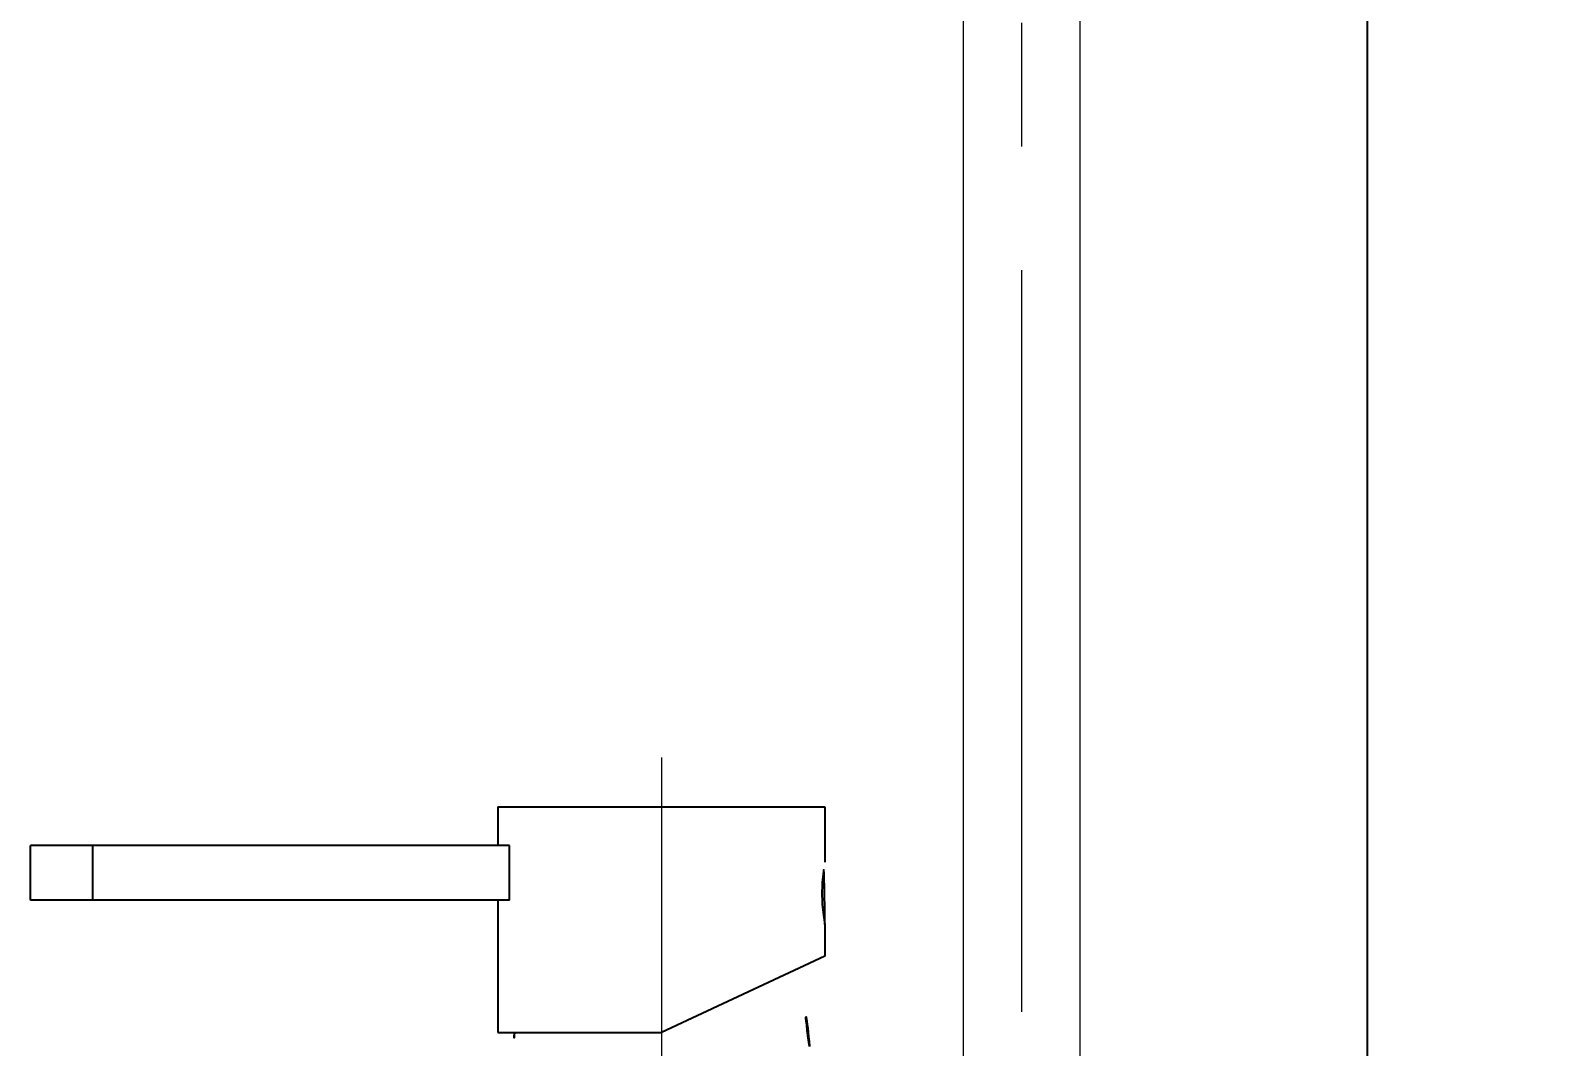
# Model space of a CAD drawing. Extents: x 16296678336 to 16296681200, y -37409618718 to -37409616619.
# Drawn here: x 16296679317.5 to 16296679513.4, y -37409618138.7 to -37409618008.2 of the extents above; entities that cross this region are included whole.
import ezdxf

# ---------------------------------------------------------------- set-up
doc = ezdxf.new("R2010")
doc.units = 0
doc.header["$LTSCALE"] = 10
doc.header["$MEASUREMENT"] = 0
doc.header["$PDMODE"] = 3
doc.header["$PDSIZE"] = -10
doc.linetypes.add('CENTER2', pattern=[28.575, 19.05, -3.175, 3.175, -3.175])
doc.layers.get('0').update_dxf_attribs({"linetype": 'CONTINUOUS'})
doc.layers.get('DEFPOINTS').update_dxf_attribs({"linetype": 'CONTINUOUS'})
doc.layers.add('02___PRT_ALL_AXES', color=7, linetype='CONTINUOUS')
doc.layers.add('Cneter', color=1, linetype='CENTER2', lineweight=13)
doc.styles.add('Daelim Dimension', font='')
doc.styles.get('Daelim Dimension').set_extended_font_data('나눔고딕')
doc.dimstyles.new('DEFAULT', dxfattribs={"dimscale": 2, "dimtxt": 2, "dimasz": 2, "dimexe": 0, "dimexo": 2, "dimgap": 1, "dimtad": 1, "dimdec": 1, "dimzin": 9, "dimdsep": 46, "dimtxsty": 'Daelim Dimension', "dimcen": 0.5, "dimclrd": 252, "dimclre": 252, "dimclrt": 3, "dimadec": 1, "dimazin": 0, "dimtfac": 1, "dimtdec": 1, "dimtix": 1, "dimtmove": 0, "dimatfit": 3, "dimfxl": 1, "dimtolj": 1, "dimtzin": 1, "dimlwd": 9, "dimlwe": 9, "dimarcsym": 0})

# ---------------------------------------------------------------- blocks, each defined once
blk = doc.blocks.new('*D1')
at = {"color": 5, "lineweight": 9, "ltscale": 0.5, "transparency": 16777216}
for p, q in [((16296679456.2143, -37409617031.33963), (16296679754.85687, -37409617031.33963)), ((16296679752.85687, -37409617039.33963), (16296679752.85687, -37409618218.56349)), ((16296679513.97808, -37409618226.56349), (16296679754.85687, -37409618226.56349))]:
    blk.add_line(p, q, dxfattribs=at)
at = {"color": 5, "ltscale": 0.5, "transparency": 16777216}
for points in [[(16296679751.52354, -37409617039.33963), (16296679754.1902, -37409617039.33963), (16296679752.85687, -37409617031.33963)], [(16296679751.52354, -37409618218.56349), (16296679754.1902, -37409618218.56349), (16296679752.85687, -37409618226.56349)]]:
    blk.add_solid(points, dxfattribs=at)
at = {"layer": 'DEFPOINTS', "color": 0, "ltscale": 0.5, "transparency": 16777216}
for p in [(16296679452.2143, -37409617031.33963), (16296679509.97808, -37409618226.56349), (16296679752.85687, -37409618226.56349)]:
    blk.add_point(p, dxfattribs=at)
at = {"color": 7, "ltscale": 0.5, "transparency": 16777216, "insert": (16296679737.15158, -37409617573.95156), "char_height": 20, "attachment_point": 5, "rotation": 90, "style": 'Daelim Dimension'}
blk.add_mtext('\\A1;(1151~1191)', dxfattribs=at)

msp = doc.modelspace()

# ---------------------------------------------------------------- linework, layer by layer
msp.add_line((16296679489.097059, -37409616807.144043), (16296679489.097059, -37409618474.438911))
at = {"lineweight": 9}
for p, q in [((16296679437.2143, -37409617576.240067), (16296679437.2143, -37409618163.172478)), ((16296679452.2143, -37409617591.03949), (16296679452.2143, -37409618165.922607))]:
    msp.add_line(p, q, dxfattribs=at)
at = {"color": 7, "linetype": 'Continuous'}
for p, q in [((16296679377.480949, -37409618107.872482), (16296679377.480949, -37409618112.872482)), ((16296679317.480949, -37409618119.872482), (16296679317.480949, -37409618112.872482)), ((16296679378.980949, -37409618112.872482), (16296679317.480949, -37409618112.872482)), ((16296679378.980949, -37409618119.872482), (16296679378.980949, -37409618112.872482)), ((16296679378.980949, -37409618119.872482), (16296679317.480949, -37409618119.872482)), ((16296679377.480949, -37409618119.872482), (16296679377.480949, -37409618136.872482)), ((16296679419.480949, -37409618122.992493), (16296679419.480949, -37409618127.080017)), ((16296679419.480949, -37409618127.080017), (16296679398.480949, -37409618136.872482)), ((16296679377.480949, -37409618136.872482), (16296679398.480949, -37409618136.872482))]:
    msp.add_line(p, q, dxfattribs=at)
at = {"color": 9, "linetype": 'Continuous'}
msp.add_line((16296679325.480949, -37409618119.872482), (16296679325.480949, -37409618112.872482), dxfattribs=at)
at = {"layer": '02___PRT_ALL_AXES', "color": 7, "linetype": 'Continuous'}
for p, q in [((16296679377.480949, -37409618107.872482), (16296679377.480949, -37409618112.872482)), ((16296679377.480949, -37409618107.872482), (16296679419.480949, -37409618107.872482)), ((16296679419.480949, -37409618107.872482), (16296679419.480949, -37409618114.992493)), ((16296679377.480949, -37409618119.872482), (16296679377.480949, -37409618136.872482)), ((16296679419.480949, -37409618122.992493), (16296679419.480949, -37409618127.080017))]:
    msp.add_line(p, q, dxfattribs=at)
for centre, start, end in [((16296679384.210951, -37409618140.611427), 3.36961157, 20.45035637), ((16296679412.75095, -37409618140.611427), 173.551809, 176.61944691)]:
    msp.add_arc(centre, 33.326453, start, end, dxfattribs=at)
msp.add_open_spline([(16296679419.480949, -37409618122.992493), (16296679419.40671, -37409618122.603958), (16296679419.190189, -37409618121.280083), (16296679419.030451, -37409618118.992554), (16296679419.19018, -37409618116.704971), (16296679419.4067, -37409618115.381027), (16296679419.480949, -37409618114.992493)], degree=3, knots=[0, 0, 0, 0, 0.1475683745, 0.4999886569, 0.8524198865, 1, 1, 1, 1], dxfattribs=at)
at = {"layer": 'Cneter', "lineweight": 5, "ltscale": 0.5}
for p, q in [((16296679444.7143, -37409617038.83963), (16296679444.7143, -37409618157.547371)), ((16296679398.480949, -37409618101.565086), (16296679398.480949, -37409618317.417427))]:
    msp.add_line(p, q, dxfattribs=at)

# ---------------------------------------------------------------- dimensions: what is measured, and where the dimension line sits
at = {"color": 5, "ltscale": 0.5}
dim = msp.add_linear_dim(base=(16296679752.856871, -37409618226.563492), p1=(16296679452.2143, -37409617031.33963), p2=(16296679509.978081, -37409618226.563492), angle=90, text='(1151~1191)', dimstyle='DEFAULT', override={"dimtxt": 10, "dimasz": 4, "dimexe": 1, "dimdec": 0, "dimclrd": 5, "dimclre": 5, "dimclrt": 7}, dxfattribs=at)
dim.commit()
dim.dimension.update_dxf_attribs({"geometry": '*D1', "text_midpoint": (16296679752.85688, -37409617573.951561), "dimtype": 160})

doc.saveas('drawing.dxf')
